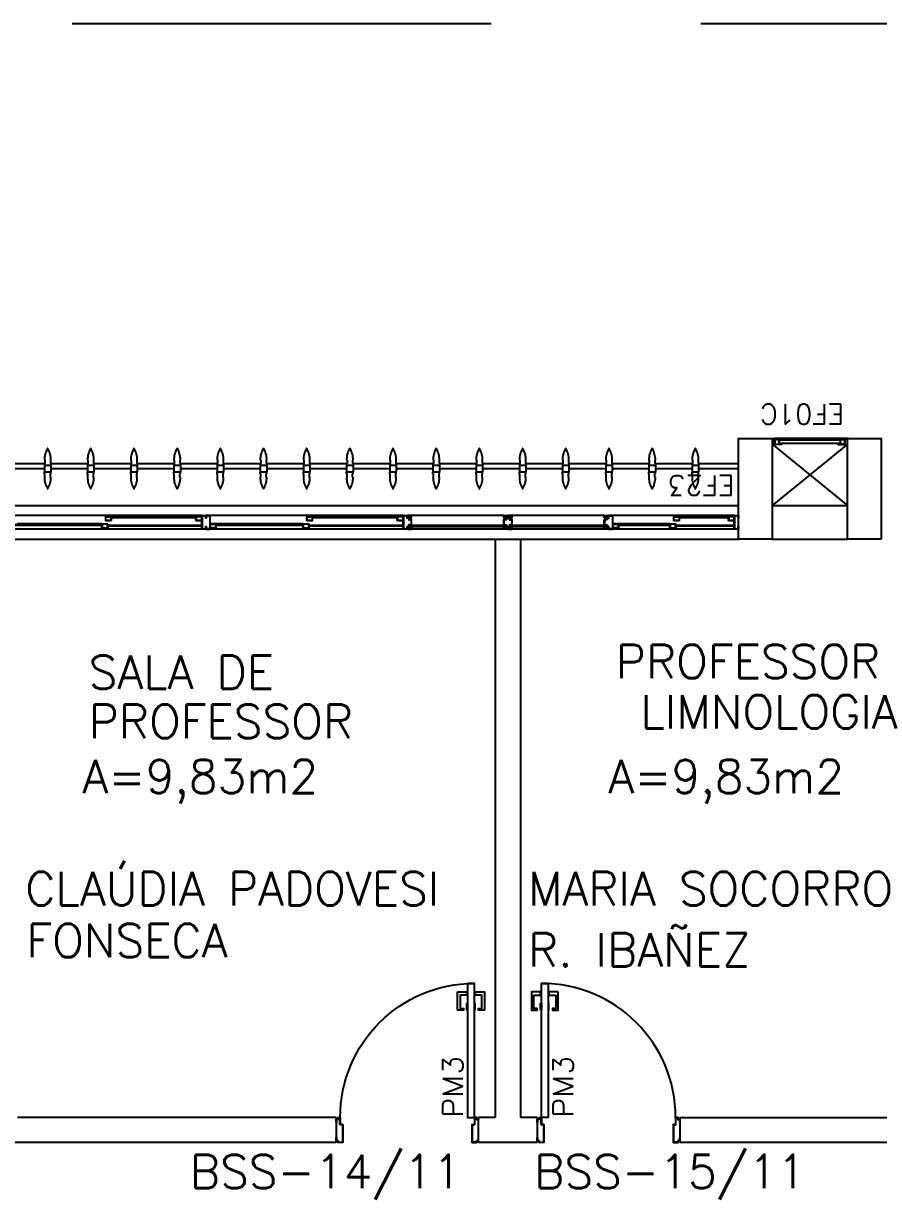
# Model space of a CAD drawing. Header units: millimetres. Extents: x 2046 to 2564, y 885 to 1120.
# Drawn here: x 2303.8 to 2308.9, y 933.76 to 940.78 of the extents above; entities that cross this region are included whole.
import ezdxf
from ezdxf.enums import TextEntityAlignment as Align

# ---------------------------------------------------------------- set-up
doc = ezdxf.new("R2010")
doc.units = ezdxf.units.MM
doc.header["$LTSCALE"] = 10
doc.linetypes.add('HIDDEN', pattern=[0.375, 0.25, -0.125])
for name, color, linetype in [('AR-ALV', 2, 'Continuous'), ('AR-BRISES', 2, 'Continuous'), ('AR-ESQ', 1, 'Continuous'), ('AR-ESTC', 3, 'Continuous'), ('AR-PEITORIL', 1, 'Continuous'), ('AR-PORTA', 1, 'Continuous'), ('AR-PROJ', 1, 'HIDDEN'), ('AR-SHAFT', 1, 'Continuous'), ('BR-PAINEL', 1, 'Continuous'), ('BR-SUPORTE', 1, 'Continuous'), ('DT-ESQ-CHAPA DOBRADA-V', 2, 'Continuous'), ('DT-ESQ-MARCO-V', 1, 'Continuous'), ('DT-ESQ-PERFIL CADEIRA-C', 2, 'Continuous'), ('DT-ESQ-PERFIL CADEIRA-V', 1, 'Continuous'), ('DT-ESQ-PERFIL U-C', 2, 'Continuous'), ('DT-ESQ-PERFIL U-V', 1, 'Continuous'), ('DT-ESQ-VENEZIANA-C', 1, 'Continuous'), ('DT-ESQ-VENEZIANA-V', 1, 'Continuous'), ('DT-ESQ-VIDRO-C', 2, 'Continuous'), ('DT-TXTESQ', 2, 'Continuous'), ('DT-TXTMOD', 1, 'Continuous'), ('ENDEREÇO', 2, 'Continuous'), ('maçaneta', 1, 'Continuous'), ('mov', 1, 'Continuous'), ('PM-PERFIL U-C', 2, 'Continuous'), ('PM-TXT', 2, 'Continuous'), ('pm1', 2, 'Continuous'), ('TEXTO', 2, 'Continuous'), ('Área', 2, 'Continuous')]:
    doc.layers.add(name, color=color, linetype=linetype)
doc.styles.add('S10', font='simplex.shx', dxfattribs={"height": 0.1})
doc.styles.add('S12', font='simplex.shx', dxfattribs={"width": 1.1, "height": 0.12})
doc.styles.add('UNB-100', font='simplex.shx', dxfattribs={"height": 0.2})
doc.styles.add('UNB1-100', font='simplex.shx', dxfattribs={"height": 0.2})

# ---------------------------------------------------------------- blocks, each defined once
blk = doc.blocks.new('EF23-P')
at = {"layer": 'DT-ESQ-CHAPA DOBRADA-V', "ltscale": 0.1}
for p, q in [((0.025, -0.077), (0.374, -0.077)), ((0.025, -0.08), (0.374, -0.08)), ((2, -0.077), (2.5615, -0.077)), ((2, -0.08), (2.5615, -0.08)), ((3.2, -0.077), (3.7615, -0.077)), ((3.2, -0.08), (3.7615, -0.08))]:
    blk.add_line(p, q, dxfattribs=at)
at = {"layer": 'DT-ESQ-MARCO-V', "ltscale": 0.1}
for p, q in [((0.7985, -0.06), (1.3515, -0.06)), ((1.3985, -0.06), (1.9515, -0.06)), ((0.7985, -0.14), (1.3515, -0.14)), ((1.3985, -0.14), (1.9515, -0.14))]:
    blk.add_line(p, q, dxfattribs=at)
at = {"layer": 'DT-ESQ-PERFIL CADEIRA-C', "ltscale": 0.1}
for p, q in [((0.025, -0.1335), (0.0735, -0.1335)), ((0.3855, -0.1335), (0.339, -0.1335)), ((0.376, -0.0885), (0.4225, -0.0885)), ((0.75, -0.0885), (0.7015, -0.0885)), ((2, -0.1335), (2.0485, -0.1335)), ((2.573, -0.1335), (2.5265, -0.1335)), ((2.5635, -0.0885), (2.61, -0.0885)), ((3.15, -0.0885), (3.1015, -0.0885)), ((3.2, -0.1335), (3.2485, -0.1335)), ((3.773, -0.1335), (3.7265, -0.1335)), ((3.7635, -0.0885), (3.81, -0.0885))]:
    blk.add_line(p, q, dxfattribs=at)
for points in [[(0.4225, -0.087, -1), (0.4225, -0.09), (0.376, -0.09, -0.414214), (0.374, -0.088), (0.374, -0.067, -0.414214), (0.376, -0.065), (0.4075, -0.065, -0.414214), (0.409, -0.0665), (0.409, -0.087)], [(0.409, -0.0885, -0.198913), (0.4079, -0.0881, -0.198913), (0.4075, -0.087), (0.4075, -0.067, 0.414214), (0.407, -0.0665), (0.376, -0.0665, 0.414214), (0.3755, -0.067), (0.3755, -0.088, 0.414214), (0.376, -0.0885)], [(0.7015, -0.09), (0.75, -0.09), (0.75, -0.0885), (0.715, -0.0885, 0.198912), (0.7161, -0.0881, 0.198913), (0.7165, -0.087), (0.7165, -0.067, -0.414214), (0.717, -0.0665), (0.75, -0.0665), (0.75, -0.065), (0.7165, -0.065, 0.414214), (0.715, -0.0665), (0.715, -0.0785), (0.715, -0.08), (0.715, -0.087), (0.7015, -0.087, 1)], [(2.61, -0.087, -1), (2.61, -0.09), (2.5635, -0.09, -0.414214), (2.5615, -0.088), (2.5615, -0.067, -0.414214), (2.5635, -0.065), (2.595, -0.065, -0.414214), (2.5965, -0.0665), (2.5965, -0.087)], [(2.5965, -0.0885, -0.198913), (2.5954, -0.0881, -0.198913), (2.595, -0.087), (2.595, -0.067, 0.414214), (2.5945, -0.0665), (2.5635, -0.0665, 0.414214), (2.563, -0.067), (2.563, -0.088, 0.414214), (2.5635, -0.0885)], [(3.1015, -0.09), (3.15, -0.09), (3.15, -0.0885), (3.115, -0.0885, 0.198912), (3.1161, -0.0881, 0.198913), (3.1165, -0.087), (3.1165, -0.067, -0.414214), (3.117, -0.0665), (3.15, -0.0665), (3.15, -0.065), (3.1165, -0.065, 0.414214), (3.115, -0.0665), (3.115, -0.0785), (3.115, -0.08), (3.115, -0.087), (3.1015, -0.087, 1)], [(3.81, -0.087, -1), (3.81, -0.09), (3.7635, -0.09, -0.414214), (3.7615, -0.088), (3.7615, -0.067, -0.414214), (3.7635, -0.065), (3.795, -0.065, -0.414214), (3.7965, -0.0665), (3.7965, -0.087)], [(3.7965, -0.0885, -0.198913), (3.7954, -0.0881, -0.198913), (3.795, -0.087), (3.795, -0.067, 0.414214), (3.7945, -0.0665), (3.7635, -0.0665, 0.414214), (3.763, -0.067), (3.763, -0.088, 0.414214), (3.7635, -0.0885)], [(0.0735, -0.135), (0.025, -0.135), (0.025, -0.1335), (0.06, -0.1335, -0.198912), (0.0589, -0.1331, -0.198913), (0.0585, -0.132), (0.0585, -0.112, 0.414214), (0.058, -0.1115), (0.025, -0.1115), (0.025, -0.11), (0.0585, -0.11, -0.414214), (0.06, -0.1115), (0.06, -0.1235), (0.06, -0.125), (0.06, -0.132), (0.0735, -0.132, -1)], [(0.339, -0.132, 1), (0.339, -0.135), (0.3855, -0.135, 0.414214), (0.3875, -0.133), (0.3875, -0.112, 0.414214), (0.3855, -0.11), (0.354, -0.11, 0.414214), (0.3525, -0.1115), (0.3525, -0.132)], [(0.3525, -0.1335, 0.198913), (0.3536, -0.1331, 0.198913), (0.354, -0.132), (0.354, -0.112, -0.414214), (0.3545, -0.1115), (0.3855, -0.1115, -0.414214), (0.386, -0.112), (0.386, -0.133, -0.414214), (0.3855, -0.1335)], [(2.0485, -0.135), (2, -0.135), (2, -0.1335), (2.035, -0.1335, -0.198912), (2.0339, -0.1331, -0.198913), (2.0335, -0.132), (2.0335, -0.112, 0.414214), (2.033, -0.1115), (2, -0.1115), (2, -0.11), (2.0335, -0.11, -0.414214), (2.035, -0.1115), (2.035, -0.1235), (2.035, -0.125), (2.035, -0.132), (2.0485, -0.132, -1)], [(2.5265, -0.132, 1), (2.5265, -0.135), (2.573, -0.135, 0.414214), (2.575, -0.133), (2.575, -0.112, 0.414214), (2.573, -0.11), (2.5415, -0.11, 0.414214), (2.54, -0.1115), (2.54, -0.132)], [(2.54, -0.1335, 0.198913), (2.5411, -0.1331, 0.198913), (2.5415, -0.132), (2.5415, -0.112, -0.414214), (2.542, -0.1115), (2.573, -0.1115, -0.414214), (2.5735, -0.112), (2.5735, -0.133, -0.414214), (2.573, -0.1335)], [(3.2485, -0.135), (3.2, -0.135), (3.2, -0.1335), (3.235, -0.1335, -0.198912), (3.2339, -0.1331, -0.198913), (3.2335, -0.132), (3.2335, -0.112, 0.414214), (3.233, -0.1115), (3.2, -0.1115), (3.2, -0.11), (3.2335, -0.11, -0.414214), (3.235, -0.1115), (3.235, -0.1235), (3.235, -0.125), (3.235, -0.132), (3.2485, -0.132, -1)], [(3.7265, -0.132, 1), (3.7265, -0.135), (3.773, -0.135, 0.414214), (3.775, -0.133), (3.775, -0.112, 0.414214), (3.773, -0.11), (3.7415, -0.11, 0.414214), (3.74, -0.1115), (3.74, -0.132)], [(3.74, -0.1335, 0.198913), (3.7411, -0.1331, 0.198913), (3.7415, -0.132), (3.7415, -0.112, -0.414214), (3.742, -0.1115), (3.773, -0.1115, -0.414214), (3.7735, -0.112), (3.7735, -0.133, -0.414214), (3.773, -0.1335)]]:
    blk.add_lwpolyline(points, format="xyb", close=True, dxfattribs=at)
at = {"layer": 'DT-ESQ-PERFIL CADEIRA-V', "ltscale": 0.1}
for p, q in [((0.0735, -0.135), (0.339, -0.135)), ((0.4075, -0.09), (0.7015, -0.09)), ((2.0485, -0.135), (2.5265, -0.135)), ((2.595, -0.09), (3.1015, -0.09)), ((3.2485, -0.135), (3.7265, -0.135)), ((3.795, -0.09), (4.3015, -0.09))]:
    blk.add_line(p, q, dxfattribs=at)
at = {"layer": 'DT-ESQ-PERFIL U-C', "ltscale": 0.1}
for points in [[(0, -0.0615, -0.414214), (0.0015, -0.06), (0.0235, -0.06, -0.414214), (0.025, -0.0615), (0.025, -0.1385, -0.414214), (0.0235, -0.14), (0.0015, -0.14, -0.414214), (0, -0.1385), (0, -0.125), (0.0015, -0.125), (0.0015, -0.138, 0.414214), (0.002, -0.1385), (0.023, -0.1385, 0.414214), (0.0235, -0.138), (0.0235, -0.062, 0.414214), (0.023, -0.0615), (0.002, -0.0615, 0.414214), (0.0015, -0.062), (0.0015, -0.075), (0, -0.075)], [(0.775, -0.0615, 0.414214), (0.7735, -0.06), (0.7515, -0.06, 0.414214), (0.75, -0.0615), (0.75, -0.1385, 0.414214), (0.7515, -0.14), (0.7735, -0.14, 0.414214), (0.775, -0.1385), (0.775, -0.125), (0.7735, -0.125), (0.7735, -0.138, -0.414214), (0.773, -0.1385), (0.752, -0.1385, -0.414214), (0.7515, -0.138), (0.7515, -0.062, -0.414214), (0.752, -0.0615), (0.773, -0.0615, -0.414214), (0.7735, -0.062), (0.7735, -0.075), (0.775, -0.075)], [(0.8, -0.1285), (0.8, -0.1385, -0.414214), (0.7985, -0.14), (0.7765, -0.14, -0.414214), (0.775, -0.1385), (0.775, -0.125), (0.7765, -0.125), (0.7765, -0.138, 0.414214), (0.777, -0.1385), (0.798, -0.1385, 0.414214), (0.7985, -0.138), (0.7985, -0.1285), (0.7855, -0.1285, -0.414214), (0.784, -0.127), (0.784, -0.117, -0.414214), (0.7855, -0.1155), (0.7985, -0.1155), (0.7985, -0.0845), (0.7855, -0.0845, -0.414214), (0.784, -0.083), (0.784, -0.073, -0.414214), (0.7855, -0.0715), (0.7985, -0.0715), (0.7985, -0.062, 0.414214), (0.798, -0.0615), (0.777, -0.0615, 0.414214), (0.7765, -0.062), (0.7765, -0.075), (0.775, -0.075), (0.775, -0.0615, -0.414214), (0.7765, -0.06), (0.7985, -0.06, -0.414214), (0.8, -0.0615), (0.8, -0.0715, -0.414214), (0.7985, -0.073), (0.7855, -0.073), (0.7855, -0.083), (0.7985, -0.083), (0.7985, -0.083, -0.414214), (0.8, -0.0845), (0.8, -0.1155, -0.414214), (0.7985, -0.117), (0.7985, -0.117), (0.7855, -0.117), (0.7855, -0.127), (0.7985, -0.127, -0.414214)], [(1.35, -0.1285), (1.35, -0.1385, 0.414214), (1.3515, -0.14), (1.3735, -0.14, 0.414214), (1.375, -0.1385), (1.375, -0.125), (1.3735, -0.125), (1.3735, -0.138, -0.414214), (1.373, -0.1385), (1.352, -0.1385, -0.414214), (1.3515, -0.138), (1.3515, -0.1285), (1.3645, -0.1285, 0.414214), (1.366, -0.127), (1.366, -0.117, 0.414214), (1.3645, -0.1155), (1.3515, -0.1155), (1.3515, -0.0845), (1.3645, -0.0845, 0.414214), (1.366, -0.083), (1.366, -0.073, 0.414214), (1.3645, -0.0715), (1.3515, -0.0715), (1.3515, -0.062, -0.414214), (1.352, -0.0615), (1.373, -0.0615, -0.414214), (1.3735, -0.062), (1.3735, -0.075), (1.375, -0.075), (1.375, -0.0615, 0.414214), (1.3735, -0.06), (1.3515, -0.06, 0.414214), (1.35, -0.0615), (1.35, -0.0715, 0.414214), (1.3515, -0.073), (1.3645, -0.073), (1.3645, -0.083), (1.3515, -0.083), (1.3515, -0.083, 0.414214), (1.35, -0.0845), (1.35, -0.1155, 0.414214), (1.3515, -0.117), (1.3515, -0.117), (1.3645, -0.117), (1.3645, -0.127), (1.3515, -0.127, 0.414214)], [(1.4, -0.1285), (1.4, -0.1385, -0.414214), (1.3985, -0.14), (1.3765, -0.14, -0.414214), (1.375, -0.1385), (1.375, -0.125), (1.3765, -0.125), (1.3765, -0.138, 0.414214), (1.377, -0.1385), (1.398, -0.1385, 0.414214), (1.3985, -0.138), (1.3985, -0.1285), (1.3855, -0.1285, -0.414214), (1.384, -0.127), (1.384, -0.117, -0.414214), (1.3855, -0.1155), (1.3985, -0.1155), (1.3985, -0.0845), (1.3855, -0.0845, -0.414214), (1.384, -0.083), (1.384, -0.073, -0.414214), (1.3855, -0.0715), (1.3985, -0.0715), (1.3985, -0.062, 0.414214), (1.398, -0.0615), (1.377, -0.0615, 0.414214), (1.3765, -0.062), (1.3765, -0.075), (1.375, -0.075), (1.375, -0.0615, -0.414214), (1.3765, -0.06), (1.3985, -0.06, -0.414214), (1.4, -0.0615), (1.4, -0.0715, -0.414214), (1.3985, -0.073), (1.3855, -0.073), (1.3855, -0.083), (1.3985, -0.083), (1.3985, -0.083, -0.414214), (1.4, -0.0845), (1.4, -0.1155, -0.414214), (1.3985, -0.117), (1.3985, -0.117), (1.3855, -0.117), (1.3855, -0.127), (1.3985, -0.127, -0.414214)], [(1.95, -0.1285), (1.95, -0.1385, 0.414214), (1.9515, -0.14), (1.9735, -0.14, 0.414214), (1.975, -0.1385), (1.975, -0.125), (1.9735, -0.125), (1.9735, -0.138, -0.414214), (1.973, -0.1385), (1.952, -0.1385, -0.414214), (1.9515, -0.138), (1.9515, -0.1285), (1.9645, -0.1285, 0.414214), (1.966, -0.127), (1.966, -0.117, 0.414214), (1.9645, -0.1155), (1.9515, -0.1155), (1.9515, -0.0845), (1.9645, -0.0845, 0.414214), (1.966, -0.083), (1.966, -0.073, 0.414214), (1.9645, -0.0715), (1.9515, -0.0715), (1.9515, -0.062, -0.414214), (1.952, -0.0615), (1.973, -0.0615, -0.414214), (1.9735, -0.062), (1.9735, -0.075), (1.975, -0.075), (1.975, -0.0615, 0.414214), (1.9735, -0.06), (1.9515, -0.06, 0.414214), (1.95, -0.0615), (1.95, -0.0715, 0.414214), (1.9515, -0.073), (1.9645, -0.073), (1.9645, -0.083), (1.9515, -0.083), (1.9515, -0.083, 0.414214), (1.95, -0.0845), (1.95, -0.1155, 0.414214), (1.9515, -0.117), (1.9515, -0.117), (1.9645, -0.117), (1.9645, -0.127), (1.9515, -0.127, 0.414214)], [(1.975, -0.0615, -0.414214), (1.9765, -0.06), (1.9985, -0.06, -0.414214), (2, -0.0615), (2, -0.1385, -0.414214), (1.9985, -0.14), (1.9765, -0.14, -0.414214), (1.975, -0.1385), (1.975, -0.125), (1.9765, -0.125), (1.9765, -0.138, 0.414214), (1.977, -0.1385), (1.998, -0.1385, 0.414214), (1.9985, -0.138), (1.9985, -0.062, 0.414214), (1.998, -0.0615), (1.977, -0.0615, 0.414214), (1.9765, -0.062), (1.9765, -0.075), (1.975, -0.075)], [(3.175, -0.0615, 0.414214), (3.1735, -0.06), (3.1515, -0.06, 0.414214), (3.15, -0.0615), (3.15, -0.1385, 0.414214), (3.1515, -0.14), (3.1735, -0.14, 0.414214), (3.175, -0.1385), (3.175, -0.125), (3.1735, -0.125), (3.1735, -0.138, -0.414214), (3.173, -0.1385), (3.152, -0.1385, -0.414214), (3.1515, -0.138), (3.1515, -0.062, -0.414214), (3.152, -0.0615), (3.173, -0.0615, -0.414214), (3.1735, -0.062), (3.1735, -0.075), (3.175, -0.075)], [(3.175, -0.0615, -0.414214), (3.1765, -0.06), (3.1985, -0.06, -0.414214), (3.2, -0.0615), (3.2, -0.1385, -0.414214), (3.1985, -0.14), (3.1765, -0.14, -0.414214), (3.175, -0.1385), (3.175, -0.125), (3.1765, -0.125), (3.1765, -0.138, 0.414214), (3.177, -0.1385), (3.198, -0.1385, 0.414214), (3.1985, -0.138), (3.1985, -0.062, 0.414214), (3.198, -0.0615), (3.177, -0.0615, 0.414214), (3.1765, -0.062), (3.1765, -0.075), (3.175, -0.075)]]:
    blk.add_lwpolyline(points, format="xyb", close=True, dxfattribs=at)
at = {"layer": 'DT-ESQ-PERFIL U-V', "ltscale": 0.1}
for p, q in [((0.0235, -0.06), (0.7515, -0.06)), ((1.9985, -0.06), (3.1515, -0.06)), ((3.1985, -0.06), (4.3515, -0.06)), ((0.0235, -0.14), (0.7515, -0.14)), ((1.9985, -0.14), (3.1515, -0.14)), ((3.1985, -0.14), (4.3515, -0.14))]:
    blk.add_line(p, q, dxfattribs=at)
at = {"layer": 'DT-ESQ-VIDRO-C', "ltscale": 0.1}
for points in [[(0.063, -0.13), (0.063, -0.127), (0.3495, -0.127), (0.3495, -0.13)], [(0.7125, -0.085), (0.7125, -0.082), (0.4115, -0.082), (0.4115, -0.085)], [(1.3625, -0.081), (1.3625, -0.075), (0.7875, -0.075), (0.7875, -0.081)], [(1.9625, -0.081), (1.9625, -0.075), (1.3875, -0.075), (1.3875, -0.081)], [(2.038, -0.13), (2.038, -0.127), (2.537, -0.127), (2.537, -0.13)], [(3.1125, -0.085), (3.1125, -0.082), (2.599, -0.082), (2.599, -0.085)], [(3.238, -0.13), (3.238, -0.127), (3.737, -0.127), (3.737, -0.13)], [(4.3125, -0.085), (4.3125, -0.082), (3.799, -0.082), (3.799, -0.085)]]:
    blk.add_lwpolyline(points, close=True, dxfattribs=at)
at = {"layer": 'DT-TXTESQ', "ltscale": 0.1, "style": 'S12'}
blk.add_text('EF23', height=0.12, dxfattribs=at).set_placement((0.0235, -0.38))
at = {"layer": 'DT-TXTMOD', "ltscale": 0.1, "style": 'S10', "flags": 3}
for tag, p in [('M01', (0.025, -0.28)), ('M02', (0.3253, -0.28)), ('M03', (0.627, -0.28)), ('M04', (0.9288, -0.28)), ('M05', (1.2306, -0.28)), ('M06', (1.5323, -0.28)), ('M07', (1.8341, -0.28)), ('M08', (2.1359, -0.28)), ('M09', (2.4376, -0.28)), ('M10', (2.7394, -0.28)), ('M11', (3.0412, -0.28)), ('M12', (3.3429, -0.28)), ('M13', (3.6447, -0.28)), ('M14', (3.9464, -0.28)), ('M15', (4.2482, -0.28)), ('M16', (4.55, -0.28)), ('M17', (4.8517, -0.28))]:
    blk.add_attdef(tag, p, '', height=0.1, dxfattribs=at)
blk = doc.blocks.new('BR-MODULO8')
at = {"layer": 'BR-PAINEL'}
for p, q in [((-4.1392, 0.27), (-4.1367, 0.27)), ((-4.1392, 0.25), (-4.1392, 0.24)), ((-4.1392, 0.25), (-4.1367, 0.25)), ((-4.1392, 0.24), (-4.1008, 0.24)), ((-4.1392, 0.24), (-4.1392, 0.2)), ((-4.1367, 0.27), (-4.1367, 0.25)), ((-4.1033, 0.27), (-4.1033, 0.25)), ((-4.1008, 0.27), (-4.1033, 0.27)), ((-4.1008, 0.25), (-4.1033, 0.25)), ((-4.1008, 0.25), (-4.1008, 0.24)), ((-4.1008, 0.24), (-4.1008, 0.2)), ((-3.8817, 0.27), (-3.8792, 0.27)), ((-3.8817, 0.25), (-3.8817, 0.24)), ((-3.8817, 0.25), (-3.8792, 0.25)), ((-3.8817, 0.24), (-3.8433, 0.24)), ((-3.8817, 0.24), (-3.8817, 0.2)), ((-3.8792, 0.27), (-3.8792, 0.25)), ((-3.8458, 0.27), (-3.8458, 0.25)), ((-3.8433, 0.27), (-3.8458, 0.27)), ((-3.8433, 0.25), (-3.8458, 0.25)), ((-3.8433, 0.25), (-3.8433, 0.24)), ((-3.8433, 0.24), (-3.8433, 0.2)), ((-3.6242, 0.27), (-3.6217, 0.27)), ((-3.6242, 0.25), (-3.6242, 0.24)), ((-3.6242, 0.25), (-3.6217, 0.25)), ((-3.6242, 0.24), (-3.5858, 0.24)), ((-3.6242, 0.24), (-3.6242, 0.2)), ((-3.6217, 0.27), (-3.6217, 0.25)), ((-3.5883, 0.27), (-3.5883, 0.25)), ((-3.5858, 0.27), (-3.5883, 0.27)), ((-3.5858, 0.25), (-3.5883, 0.25)), ((-3.5858, 0.25), (-3.5858, 0.24)), ((-3.5858, 0.24), (-3.5858, 0.2)), ((-3.3667, 0.27), (-3.3642, 0.27)), ((-3.3667, 0.25), (-3.3667, 0.24)), ((-3.3667, 0.25), (-3.3642, 0.25)), ((-3.3667, 0.24), (-3.3283, 0.24)), ((-3.3667, 0.24), (-3.3667, 0.2)), ((-3.3642, 0.27), (-3.3642, 0.25)), ((-3.3308, 0.27), (-3.3308, 0.25)), ((-3.3283, 0.27), (-3.3308, 0.27)), ((-3.3283, 0.25), (-3.3308, 0.25)), ((-3.3283, 0.25), (-3.3283, 0.24)), ((-3.3283, 0.24), (-3.3283, 0.2)), ((-3.1092, 0.27), (-3.1067, 0.27)), ((-3.1092, 0.25), (-3.1092, 0.24)), ((-3.1092, 0.25), (-3.1067, 0.25)), ((-3.1092, 0.24), (-3.0708, 0.24)), ((-3.1092, 0.24), (-3.1092, 0.2)), ((-3.1067, 0.27), (-3.1067, 0.25)), ((-3.0733, 0.27), (-3.0733, 0.25)), ((-3.0708, 0.27), (-3.0733, 0.27)), ((-3.0708, 0.25), (-3.0733, 0.25)), ((-3.0708, 0.25), (-3.0708, 0.24)), ((-3.0708, 0.24), (-3.0708, 0.2)), ((-2.8517, 0.27), (-2.8492, 0.27)), ((-2.8517, 0.25), (-2.8517, 0.24)), ((-2.8517, 0.25), (-2.8492, 0.25)), ((-2.8517, 0.24), (-2.8133, 0.24)), ((-2.8517, 0.24), (-2.8517, 0.2)), ((-2.8492, 0.27), (-2.8492, 0.25)), ((-2.8158, 0.27), (-2.8158, 0.25)), ((-2.8133, 0.27), (-2.8158, 0.27)), ((-2.8133, 0.25), (-2.8158, 0.25)), ((-2.8133, 0.25), (-2.8133, 0.24)), ((-2.8133, 0.24), (-2.8133, 0.2)), ((-2.5942, 0.27), (-2.5917, 0.27)), ((-2.5942, 0.25), (-2.5942, 0.24)), ((-2.5942, 0.25), (-2.5917, 0.25)), ((-2.5942, 0.24), (-2.5558, 0.24)), ((-2.5942, 0.24), (-2.5942, 0.2)), ((-2.5917, 0.27), (-2.5917, 0.25)), ((-2.5583, 0.27), (-2.5583, 0.25)), ((-2.5558, 0.27), (-2.5583, 0.27)), ((-2.5558, 0.25), (-2.5583, 0.25)), ((-2.5558, 0.25), (-2.5558, 0.24)), ((-2.5558, 0.24), (-2.5558, 0.2)), ((-2.3367, 0.27), (-2.3342, 0.27)), ((-2.3367, 0.25), (-2.3367, 0.24)), ((-2.3367, 0.25), (-2.3342, 0.25)), ((-2.3367, 0.24), (-2.2983, 0.24)), ((-2.3367, 0.24), (-2.3367, 0.2)), ((-2.3342, 0.27), (-2.3342, 0.25)), ((-2.3008, 0.27), (-2.3008, 0.25)), ((-2.2983, 0.27), (-2.3008, 0.27)), ((-2.2983, 0.25), (-2.3008, 0.25)), ((-2.2983, 0.25), (-2.2983, 0.24)), ((-2.2983, 0.24), (-2.2983, 0.2)), ((-2.0792, 0.27), (-2.0767, 0.27)), ((-2.0792, 0.25), (-2.0792, 0.24)), ((-2.0792, 0.25), (-2.0767, 0.25)), ((-2.0792, 0.24), (-2.0408, 0.24)), ((-2.0792, 0.24), (-2.0792, 0.2)), ((-2.0767, 0.27), (-2.0767, 0.25)), ((-2.0433, 0.27), (-2.0433, 0.25)), ((-2.0408, 0.27), (-2.0433, 0.27)), ((-2.0408, 0.25), (-2.0433, 0.25)), ((-2.0408, 0.25), (-2.0408, 0.24)), ((-2.0408, 0.24), (-2.0408, 0.2)), ((-1.8217, 0.27), (-1.8192, 0.27)), ((-1.8217, 0.25), (-1.8217, 0.24)), ((-1.8217, 0.25), (-1.8192, 0.25)), ((-1.8217, 0.24), (-1.7833, 0.24)), ((-1.8217, 0.24), (-1.8217, 0.2)), ((-1.8192, 0.27), (-1.8192, 0.25)), ((-1.7858, 0.27), (-1.7858, 0.25)), ((-1.7833, 0.27), (-1.7858, 0.27)), ((-1.7833, 0.25), (-1.7858, 0.25)), ((-1.7833, 0.25), (-1.7833, 0.24)), ((-1.7833, 0.24), (-1.7833, 0.2)), ((-1.5642, 0.27), (-1.5617, 0.27)), ((-1.5642, 0.25), (-1.5642, 0.24)), ((-1.5642, 0.25), (-1.5617, 0.25)), ((-1.5642, 0.24), (-1.5258, 0.24)), ((-1.5642, 0.24), (-1.5642, 0.2)), ((-1.5617, 0.27), (-1.5617, 0.25)), ((-1.5283, 0.27), (-1.5283, 0.25)), ((-1.5258, 0.27), (-1.5283, 0.27)), ((-1.5258, 0.25), (-1.5283, 0.25)), ((-1.5258, 0.25), (-1.5258, 0.24)), ((-1.5258, 0.24), (-1.5258, 0.2)), ((-1.3067, 0.27), (-1.3042, 0.27)), ((-1.3067, 0.25), (-1.3067, 0.24)), ((-1.3067, 0.25), (-1.3042, 0.25)), ((-1.3067, 0.24), (-1.2683, 0.24)), ((-1.3067, 0.24), (-1.3067, 0.2)), ((-1.3042, 0.27), (-1.3042, 0.25)), ((-1.2708, 0.27), (-1.2708, 0.25)), ((-1.2683, 0.27), (-1.2708, 0.27)), ((-1.2683, 0.25), (-1.2708, 0.25)), ((-1.2683, 0.25), (-1.2683, 0.24)), ((-1.2683, 0.24), (-1.2683, 0.2)), ((-1.0492, 0.27), (-1.0467, 0.27)), ((-1.0492, 0.25), (-1.0492, 0.24)), ((-1.0492, 0.25), (-1.0467, 0.25)), ((-1.0492, 0.24), (-1.0108, 0.24)), ((-1.0492, 0.24), (-1.0492, 0.2)), ((-1.0467, 0.27), (-1.0467, 0.25)), ((-1.0133, 0.27), (-1.0133, 0.25)), ((-1.0108, 0.27), (-1.0133, 0.27)), ((-1.0108, 0.25), (-1.0133, 0.25)), ((-1.0108, 0.25), (-1.0108, 0.24)), ((-1.0108, 0.24), (-1.0108, 0.2)), ((-0.7917, 0.27), (-0.7892, 0.27)), ((-0.7917, 0.25), (-0.7917, 0.24)), ((-0.7917, 0.25), (-0.7892, 0.25)), ((-0.7917, 0.24), (-0.7533, 0.24)), ((-0.7917, 0.24), (-0.7917, 0.2)), ((-0.7892, 0.27), (-0.7892, 0.25)), ((-0.7558, 0.27), (-0.7558, 0.25)), ((-0.7533, 0.27), (-0.7558, 0.27)), ((-0.7533, 0.25), (-0.7558, 0.25)), ((-0.7533, 0.25), (-0.7533, 0.24)), ((-0.7533, 0.24), (-0.7533, 0.2)), ((-0.5342, 0.27), (-0.5317, 0.27)), ((-0.5342, 0.25), (-0.5317, 0.25)), ((-0.5342, 0.25), (-0.5342, 0.24)), ((-0.5342, 0.24), (-0.5342, 0.2)), ((-0.5342, 0.24), (-0.4958, 0.24)), ((-0.5317, 0.27), (-0.5317, 0.25)), ((-0.4958, 0.27), (-0.4983, 0.27)), ((-0.4983, 0.27), (-0.4983, 0.25)), ((-0.4958, 0.25), (-0.4983, 0.25)), ((-0.4958, 0.25), (-0.4958, 0.24)), ((-0.4958, 0.24), (-0.4958, 0.2)), ((-0.2767, 0.27), (-0.2742, 0.27)), ((-0.2767, 0.25), (-0.2767, 0.24)), ((-0.2767, 0.25), (-0.2742, 0.25)), ((-0.2767, 0.24), (-0.2383, 0.24)), ((-0.2767, 0.24), (-0.2767, 0.2)), ((-0.2742, 0.27), (-0.2742, 0.25)), ((-0.2408, 0.27), (-0.2408, 0.25)), ((-0.2383, 0.27), (-0.2408, 0.27)), ((-0.2383, 0.25), (-0.2408, 0.25)), ((-0.2383, 0.25), (-0.2383, 0.24)), ((-0.2383, 0.24), (-0.2383, 0.2)), ((-4.1392, 0.2), (-4.1008, 0.2)), ((-4.1392, 0.19), (-4.1392, 0.2)), ((-4.1392, 0.19), (-4.1367, 0.19)), ((-4.1392, 0.17), (-4.1367, 0.17)), ((-4.1367, 0.17), (-4.1367, 0.19)), ((-4.1008, 0.19), (-4.1033, 0.19)), ((-4.1033, 0.17), (-4.1033, 0.19)), ((-4.1008, 0.17), (-4.1033, 0.17)), ((-4.1008, 0.19), (-4.1008, 0.2)), ((-3.8817, 0.2), (-3.8433, 0.2)), ((-3.8817, 0.19), (-3.8817, 0.2)), ((-3.8817, 0.19), (-3.8792, 0.19)), ((-3.8817, 0.17), (-3.8792, 0.17)), ((-3.8792, 0.17), (-3.8792, 0.19)), ((-3.8433, 0.19), (-3.8458, 0.19)), ((-3.8458, 0.17), (-3.8458, 0.19)), ((-3.8433, 0.17), (-3.8458, 0.17)), ((-3.8433, 0.19), (-3.8433, 0.2)), ((-3.6242, 0.2), (-3.5858, 0.2)), ((-3.6242, 0.19), (-3.6242, 0.2)), ((-3.6242, 0.19), (-3.6217, 0.19)), ((-3.6242, 0.17), (-3.6217, 0.17)), ((-3.6217, 0.17), (-3.6217, 0.19)), ((-3.5858, 0.19), (-3.5883, 0.19)), ((-3.5883, 0.17), (-3.5883, 0.19)), ((-3.5858, 0.17), (-3.5883, 0.17)), ((-3.5858, 0.19), (-3.5858, 0.2)), ((-3.3667, 0.2), (-3.3283, 0.2)), ((-3.3667, 0.19), (-3.3667, 0.2)), ((-3.3667, 0.19), (-3.3642, 0.19)), ((-3.3667, 0.17), (-3.3642, 0.17)), ((-3.3642, 0.17), (-3.3642, 0.19)), ((-3.3283, 0.19), (-3.3308, 0.19)), ((-3.3308, 0.17), (-3.3308, 0.19)), ((-3.3283, 0.17), (-3.3308, 0.17)), ((-3.3283, 0.19), (-3.3283, 0.2)), ((-3.1092, 0.2), (-3.0708, 0.2)), ((-3.1092, 0.19), (-3.1092, 0.2)), ((-3.1092, 0.19), (-3.1067, 0.19)), ((-3.1092, 0.17), (-3.1067, 0.17)), ((-3.1067, 0.17), (-3.1067, 0.19)), ((-3.0708, 0.19), (-3.0733, 0.19)), ((-3.0733, 0.17), (-3.0733, 0.19)), ((-3.0708, 0.17), (-3.0733, 0.17)), ((-3.0708, 0.19), (-3.0708, 0.2)), ((-2.8517, 0.2), (-2.8133, 0.2)), ((-2.8517, 0.19), (-2.8517, 0.2)), ((-2.8517, 0.19), (-2.8492, 0.19)), ((-2.8517, 0.17), (-2.8492, 0.17)), ((-2.8492, 0.17), (-2.8492, 0.19)), ((-2.8133, 0.19), (-2.8158, 0.19)), ((-2.8158, 0.17), (-2.8158, 0.19)), ((-2.8133, 0.17), (-2.8158, 0.17)), ((-2.8133, 0.19), (-2.8133, 0.2)), ((-2.5942, 0.2), (-2.5558, 0.2)), ((-2.5942, 0.19), (-2.5942, 0.2)), ((-2.5942, 0.19), (-2.5917, 0.19)), ((-2.5942, 0.17), (-2.5917, 0.17)), ((-2.5917, 0.17), (-2.5917, 0.19)), ((-2.5558, 0.19), (-2.5583, 0.19)), ((-2.5583, 0.17), (-2.5583, 0.19)), ((-2.5558, 0.17), (-2.5583, 0.17)), ((-2.5558, 0.19), (-2.5558, 0.2)), ((-2.3367, 0.2), (-2.2983, 0.2)), ((-2.3367, 0.19), (-2.3367, 0.2)), ((-2.3367, 0.19), (-2.3342, 0.19)), ((-2.3367, 0.17), (-2.3342, 0.17)), ((-2.3342, 0.17), (-2.3342, 0.19)), ((-2.2983, 0.19), (-2.3008, 0.19)), ((-2.3008, 0.17), (-2.3008, 0.19)), ((-2.2983, 0.17), (-2.3008, 0.17)), ((-2.2983, 0.19), (-2.2983, 0.2)), ((-2.0792, 0.2), (-2.0408, 0.2)), ((-2.0792, 0.19), (-2.0792, 0.2)), ((-2.0792, 0.19), (-2.0767, 0.19)), ((-2.0792, 0.17), (-2.0767, 0.17)), ((-2.0767, 0.17), (-2.0767, 0.19)), ((-2.0408, 0.19), (-2.0433, 0.19)), ((-2.0433, 0.17), (-2.0433, 0.19)), ((-2.0408, 0.17), (-2.0433, 0.17)), ((-2.0408, 0.19), (-2.0408, 0.2)), ((-1.8217, 0.2), (-1.7833, 0.2)), ((-1.8217, 0.19), (-1.8217, 0.2)), ((-1.8217, 0.19), (-1.8192, 0.19)), ((-1.8217, 0.17), (-1.8192, 0.17)), ((-1.8192, 0.17), (-1.8192, 0.19)), ((-1.7833, 0.19), (-1.7858, 0.19)), ((-1.7858, 0.17), (-1.7858, 0.19)), ((-1.7833, 0.17), (-1.7858, 0.17)), ((-1.7833, 0.19), (-1.7833, 0.2)), ((-1.5642, 0.2), (-1.5258, 0.2)), ((-1.5642, 0.19), (-1.5642, 0.2)), ((-1.5642, 0.19), (-1.5617, 0.19)), ((-1.5642, 0.17), (-1.5617, 0.17)), ((-1.5617, 0.17), (-1.5617, 0.19)), ((-1.5258, 0.19), (-1.5283, 0.19)), ((-1.5283, 0.17), (-1.5283, 0.19)), ((-1.5258, 0.17), (-1.5283, 0.17)), ((-1.5258, 0.19), (-1.5258, 0.2)), ((-1.3067, 0.2), (-1.2683, 0.2)), ((-1.3067, 0.19), (-1.3067, 0.2)), ((-1.3067, 0.19), (-1.3042, 0.19)), ((-1.3067, 0.17), (-1.3042, 0.17)), ((-1.3042, 0.17), (-1.3042, 0.19)), ((-1.2683, 0.19), (-1.2708, 0.19)), ((-1.2708, 0.17), (-1.2708, 0.19)), ((-1.2683, 0.17), (-1.2708, 0.17)), ((-1.2683, 0.19), (-1.2683, 0.2)), ((-1.0492, 0.2), (-1.0108, 0.2)), ((-1.0492, 0.19), (-1.0492, 0.2)), ((-1.0492, 0.19), (-1.0467, 0.19)), ((-1.0492, 0.17), (-1.0467, 0.17)), ((-1.0467, 0.17), (-1.0467, 0.19)), ((-1.0108, 0.19), (-1.0133, 0.19)), ((-1.0133, 0.17), (-1.0133, 0.19)), ((-1.0108, 0.17), (-1.0133, 0.17)), ((-1.0108, 0.19), (-1.0108, 0.2)), ((-0.7917, 0.2), (-0.7533, 0.2)), ((-0.7917, 0.19), (-0.7917, 0.2)), ((-0.7917, 0.19), (-0.7892, 0.19)), ((-0.7917, 0.17), (-0.7892, 0.17)), ((-0.7892, 0.17), (-0.7892, 0.19)), ((-0.7533, 0.19), (-0.7558, 0.19)), ((-0.7558, 0.17), (-0.7558, 0.19)), ((-0.7533, 0.17), (-0.7558, 0.17)), ((-0.7533, 0.19), (-0.7533, 0.2)), ((-0.5342, 0.19), (-0.5342, 0.2)), ((-0.5342, 0.2), (-0.4958, 0.2)), ((-0.5342, 0.19), (-0.5317, 0.19)), ((-0.5342, 0.17), (-0.5317, 0.17)), ((-0.5317, 0.17), (-0.5317, 0.19)), ((-0.4983, 0.17), (-0.4983, 0.19)), ((-0.4958, 0.19), (-0.4983, 0.19)), ((-0.4958, 0.17), (-0.4983, 0.17)), ((-0.4958, 0.19), (-0.4958, 0.2)), ((-0.2767, 0.2), (-0.2383, 0.2)), ((-0.2767, 0.19), (-0.2767, 0.2)), ((-0.2767, 0.19), (-0.2742, 0.19)), ((-0.2767, 0.17), (-0.2742, 0.17)), ((-0.2742, 0.17), (-0.2742, 0.19)), ((-0.2383, 0.19), (-0.2408, 0.19)), ((-0.2408, 0.17), (-0.2408, 0.19)), ((-0.2383, 0.17), (-0.2408, 0.17)), ((-0.2383, 0.19), (-0.2383, 0.2))]:
    blk.add_line(p, q, dxfattribs=at)
for centre, radius, start, end in [((-4.0142, 0.2739), 0.1251, 148.47206, 181.77204), ((-4.12, 0.3387), 0.001, 37.1012, 142.8988), ((-4.2258, 0.2739), 0.1251, 358.22796, 31.52794), ((-3.7567, 0.2739), 0.1251, 148.47206, 181.77204), ((-3.8625, 0.3387), 0.001, 37.1012, 142.8988), ((-3.9683, 0.2739), 0.1251, 358.22796, 31.52794), ((-3.4992, 0.2739), 0.1251, 148.47206, 181.77204), ((-3.605, 0.3387), 0.001, 37.1012, 142.8988), ((-3.7108, 0.2739), 0.1251, 358.22796, 31.52794), ((-3.2417, 0.2739), 0.1251, 148.47206, 181.77204), ((-3.3475, 0.3387), 0.001, 37.1012, 142.8988), ((-3.4533, 0.2739), 0.1251, 358.22796, 31.52794), ((-2.9842, 0.2739), 0.1251, 148.47206, 181.77204), ((-3.09, 0.3387), 0.001, 37.1012, 142.8988), ((-3.1958, 0.2739), 0.1251, 358.22796, 31.52794), ((-2.7267, 0.2739), 0.1251, 148.47206, 181.77204), ((-2.8325, 0.3387), 0.001, 37.1012, 142.8988), ((-2.9383, 0.2739), 0.1251, 358.22796, 31.52794), ((-2.4692, 0.2739), 0.1251, 148.47206, 181.77204), ((-2.575, 0.3387), 0.001, 37.1012, 142.8988), ((-2.6808, 0.2739), 0.1251, 358.22796, 31.52794), ((-2.2117, 0.2739), 0.1251, 148.47206, 181.77204), ((-2.3175, 0.3387), 0.001, 37.1012, 142.8988), ((-2.4233, 0.2739), 0.1251, 358.22796, 31.52794), ((-1.9542, 0.2739), 0.1251, 148.47206, 181.77204), ((-2.06, 0.3387), 0.001, 37.1012, 142.8988), ((-2.1658, 0.2739), 0.1251, 358.22796, 31.52794), ((-1.6967, 0.2739), 0.1251, 148.47206, 181.77204), ((-1.8025, 0.3387), 0.001, 37.1012, 142.8988), ((-1.9083, 0.2739), 0.1251, 358.22796, 31.52794), ((-1.4392, 0.2739), 0.1251, 148.47206, 181.77204), ((-1.545, 0.3387), 0.001, 37.1012, 142.8988), ((-1.6508, 0.2739), 0.1251, 358.22796, 31.52794), ((-1.1817, 0.2739), 0.1251, 148.47206, 181.77204), ((-1.2875, 0.3387), 0.001, 37.1012, 142.8988), ((-1.3933, 0.2739), 0.1251, 358.22796, 31.52794), ((-0.9242, 0.2739), 0.1251, 148.47206, 181.77204), ((-1.03, 0.3387), 0.001, 37.1012, 142.8988), ((-1.1358, 0.2739), 0.1251, 358.22796, 31.52794), ((-0.6667, 0.2739), 0.1251, 148.47206, 181.77204), ((-0.7725, 0.3387), 0.001, 37.1012, 142.8988), ((-0.8783, 0.2739), 0.1251, 358.22796, 31.52794), ((-0.4092, 0.2739), 0.1251, 148.47206, 181.77204), ((-0.515, 0.3387), 0.001, 37.1012, 142.8988), ((-0.6208, 0.2739), 0.1251, 358.22796, 31.52794), ((-0.1517, 0.2739), 0.1251, 148.47206, 181.77204), ((-0.2575, 0.3387), 0.001, 37.1012, 142.8988), ((-0.3633, 0.2739), 0.1251, 358.22796, 31.52794), ((-4.0142, 0.1661), 0.1251, 178.22796, 211.52794), ((-4.2258, 0.1661), 0.1251, 328.47206, 1.77204), ((-3.7567, 0.1661), 0.1251, 178.22796, 211.52794), ((-3.9683, 0.1661), 0.1251, 328.47206, 1.77204), ((-3.4992, 0.1661), 0.1251, 178.22796, 211.52794), ((-3.7108, 0.1661), 0.1251, 328.47206, 1.77204), ((-3.2417, 0.1661), 0.1251, 178.22796, 211.52794), ((-3.4533, 0.1661), 0.1251, 328.47206, 1.77204), ((-2.9842, 0.1661), 0.1251, 178.22796, 211.52794), ((-3.1958, 0.1661), 0.1251, 328.47206, 1.77204), ((-2.7267, 0.1661), 0.1251, 178.22796, 211.52794), ((-2.9383, 0.1661), 0.1251, 328.47206, 1.77204), ((-2.4692, 0.1661), 0.1251, 178.22796, 211.52794), ((-2.6808, 0.1661), 0.1251, 328.47206, 1.77204), ((-2.2117, 0.1661), 0.1251, 178.22796, 211.52794), ((-2.4233, 0.1661), 0.1251, 328.47206, 1.77204), ((-1.9542, 0.1661), 0.1251, 178.22796, 211.52794), ((-2.1658, 0.1661), 0.1251, 328.47206, 1.77204), ((-1.6967, 0.1661), 0.1251, 178.22796, 211.52794), ((-1.9083, 0.1661), 0.1251, 328.47206, 1.77204), ((-1.4392, 0.1661), 0.1251, 178.22796, 211.52794), ((-1.6508, 0.1661), 0.1251, 328.47206, 1.77204), ((-1.1817, 0.1661), 0.1251, 178.22796, 211.52794), ((-1.3933, 0.1661), 0.1251, 328.47206, 1.77204), ((-0.9242, 0.1661), 0.1251, 178.22796, 211.52794), ((-1.1358, 0.1661), 0.1251, 328.47206, 1.77204), ((-0.6667, 0.1661), 0.1251, 178.22796, 211.52794), ((-0.8783, 0.1661), 0.1251, 328.47206, 1.77204), ((-0.4092, 0.1661), 0.1251, 178.22796, 211.52794), ((-0.6208, 0.1661), 0.1251, 328.47206, 1.77204), ((-0.1517, 0.1661), 0.1251, 178.22796, 211.52794), ((-0.3633, 0.1661), 0.1251, 328.47206, 1.77204), ((-4.12, 0.1013), 0.001, 217.1012, 322.8988), ((-3.8625, 0.1013), 0.001, 217.1012, 322.8988), ((-3.605, 0.1013), 0.001, 217.1012, 322.8988), ((-3.3475, 0.1013), 0.001, 217.1012, 322.8988), ((-3.09, 0.1013), 0.001, 217.1012, 322.8988), ((-2.8325, 0.1013), 0.001, 217.1012, 322.8988), ((-2.575, 0.1013), 0.001, 217.1012, 322.8988), ((-2.3175, 0.1013), 0.001, 217.1012, 322.8988), ((-2.06, 0.1013), 0.001, 217.1012, 322.8988), ((-1.8025, 0.1013), 0.001, 217.1012, 322.8988), ((-1.545, 0.1013), 0.001, 217.1012, 322.8988), ((-1.2875, 0.1013), 0.001, 217.1012, 322.8988), ((-1.03, 0.1013), 0.001, 217.1012, 322.8988), ((-0.7725, 0.1013), 0.001, 217.1012, 322.8988), ((-0.515, 0.1013), 0.001, 217.1012, 322.8988), ((-0.2575, 0.1013), 0.001, 217.1012, 322.8988)]:
    blk.add_arc(centre, radius, start, end, dxfattribs=at)
at = {"layer": 'BR-SUPORTE'}
for p, q in [((-4.3583, 0.25), (-4.1367, 0.25)), ((-4.3583, 0.22), (-4.1392, 0.22)), ((-4.1008, 0.25), (-3.8792, 0.25)), ((-4.1008, 0.22), (-3.8817, 0.22)), ((-3.8433, 0.25), (-3.6217, 0.25)), ((-3.8433, 0.22), (-3.6242, 0.22)), ((-3.5858, 0.25), (-3.3642, 0.25)), ((-3.5858, 0.22), (-3.3667, 0.22)), ((-3.3283, 0.25), (-3.1067, 0.25)), ((-3.3283, 0.22), (-3.1092, 0.22)), ((-3.0708, 0.25), (-2.8492, 0.25)), ((-3.0708, 0.22), (-2.8517, 0.22)), ((-2.8133, 0.25), (-2.5917, 0.25)), ((-2.8133, 0.22), (-2.5942, 0.22)), ((-2.5558, 0.25), (-2.3342, 0.25)), ((-2.5558, 0.22), (-2.3367, 0.22)), ((-2.2983, 0.25), (-2.0767, 0.25)), ((-2.2983, 0.22), (-2.0792, 0.22)), ((-2.0408, 0.25), (-1.8192, 0.25)), ((-2.0408, 0.22), (-1.8217, 0.22)), ((-1.7833, 0.25), (-1.5617, 0.25)), ((-1.7833, 0.22), (-1.5642, 0.22)), ((-1.5258, 0.25), (-1.3042, 0.25)), ((-1.5258, 0.22), (-1.3067, 0.22)), ((-1.2683, 0.25), (-1.0467, 0.25)), ((-1.2683, 0.22), (-1.0492, 0.22)), ((-1.0108, 0.25), (-0.7892, 0.25)), ((-1.0108, 0.22), (-0.7917, 0.22)), ((-0.7533, 0.25), (-0.5317, 0.25)), ((-0.7533, 0.22), (-0.5342, 0.22)), ((-0.4958, 0.25), (-0.2742, 0.25)), ((-0.4958, 0.22), (-0.2767, 0.22)), ((-0.2383, 0.25), (0, 0.25)), ((-0.2383, 0.22), (0, 0.22))]:
    blk.add_line(p, q, dxfattribs=at)
blk = doc.blocks.new('PM3')
at = {"layer": 'maçaneta'}
for points in [[(0.02, 0.825), (-0.035, 0.825), (-0.035, 0.715), (0, 0.715), (0, 0.725), (-0.02, 0.725), (-0.02, 0.8035, -0.414214), (-0.0185, 0.805), (0.02, 0.805)], [(0.125, 0.825), (0.07, 0.825), (0.07, 0.805), (0.1085, 0.805, -0.414214), (0.11, 0.8035), (0.11, 0.725), (0.09, 0.725), (0.09, 0.715), (0.125, 0.715)]]:
    blk.add_lwpolyline(points, format="xyb", close=True, dxfattribs=at)
for points in [[(0.02, 0.715), (0.02, 0.755), (0.025, 0.755), (0.025, 0.715)], [(0.07, 0.715), (0.07, 0.755), (0.065, 0.755), (0.065, 0.715)]]:
    blk.add_lwpolyline(points, close=True, dxfattribs=at)
at = {"layer": 'mov'}
blk.add_arc((0.025, 0.075), 0.8, 0, 90, dxfattribs=at)
at = {"layer": 'PM-PERFIL U-C'}
for p, q in [((0.01, 0.065), (0.01, 0.0735)), ((0.0115, 0.075), (0.0235, 0.075)), ((0.012, 0.073), (0.012, 0.0645)), ((0.023, 0.073), (0.012, 0.073)), ((0.023, 0.0335), (0.023, 0.073)), ((0.025, 0.0735), (0.025, 0.034)), ((0.825, 0.0735), (0.825, 0.034)), ((0.8385, 0.075), (0.8265, 0.075)), ((0.827, 0.073), (0.838, 0.073)), ((0.827, 0.0335), (0.827, 0.073)), ((0.838, 0.073), (0.838, 0.0645)), ((0.84, 0.065), (0.84, 0.0735)), ((0, 0.045), (0, 0.0635)), ((0.002, 0.045), (0, 0.045)), ((0.0015, 0.065), (0.01, 0.065)), ((0.002, 0.063), (0.002, 0.045)), ((0.0105, 0.063), (0.002, 0.063)), ((0.038, 0.032), (0.0245, 0.032)), ((0.0385, 0.034), (0.025, 0.034)), ((0.038, 0.032), (0.038, -0.073)), ((0.04, 0.0325), (0.04, -0.0735)), ((0.81, 0.0325), (0.81, -0.0735)), ((0.8115, 0.034), (0.825, 0.034)), ((0.812, 0.032), (0.8255, 0.032)), ((0.812, 0.032), (0.812, -0.073)), ((0.8395, 0.063), (0.848, 0.063)), ((0.8485, 0.065), (0.84, 0.065)), ((0.848, 0.063), (0.848, 0.045)), ((0.848, 0.045), (0.85, 0.045)), ((0.85, 0.045), (0.85, 0.0635)), ((0, -0.045), (0.002, -0.045)), ((0, -0.0635), (0, -0.045)), ((0.01, -0.065), (0.0015, -0.065)), ((0.002, -0.045), (0.002, -0.063)), ((0.002, -0.063), (0.0105, -0.063)), ((0.01, -0.0735), (0.01, -0.065)), ((0.012, -0.0645), (0.012, -0.073)), ((0.838, -0.0645), (0.838, -0.073)), ((0.848, -0.063), (0.8395, -0.063)), ((0.84, -0.0735), (0.84, -0.065)), ((0.84, -0.065), (0.8485, -0.065)), ((0.85, -0.045), (0.848, -0.045)), ((0.848, -0.045), (0.848, -0.063)), ((0.85, -0.0635), (0.85, -0.045)), ((0.0385, -0.075), (0.0115, -0.075)), ((0.012, -0.073), (0.038, -0.073)), ((0.8115, -0.075), (0.8385, -0.075)), ((0.838, -0.073), (0.812, -0.073))]:
    blk.add_line(p, q, dxfattribs=at)
for centre, start, end in [((0.0115, 0.0735), 90, 180), ((0.0235, 0.0735), 360, 90), ((0.8265, 0.0735), 90, 180), ((0.8385, 0.0735), 0, 90), ((0.0015, 0.0635), 90, 180), ((0.0105, 0.0645), 270, 0), ((0.0245, 0.0335), 180, 270), ((0.0385, 0.0325), 0, 90), ((0.8115, 0.0325), 90, 180), ((0.8255, 0.0335), 270, 0), ((0.8395, 0.0645), 180, 270), ((0.8485, 0.0635), 0, 90), ((0.0015, -0.0635), 180, 270), ((0.0105, -0.0645), 0, 90), ((0.8395, -0.0645), 90, 180), ((0.8485, -0.0635), 270, 0), ((0.0115, -0.0735), 180, 270), ((0.0385, -0.0735), 269.93864, 0), ((0.8115, -0.0735), 180, 270.06136), ((0.8385, -0.0735), 270, 0)]:
    blk.add_arc(centre, 0.0015, start, end, dxfattribs=at)
at = {"layer": 'pm1'}
blk.add_lwpolyline([(0.065, 0.875), (0.065, 0.075), (0.025, 0.075), (0.025, 0.875)], close=True, dxfattribs=at)
at = {"layer": 'PM-TXT', "style": 'S12', "width": 1.1}
blk.add_attdef('PM', (0.214, 0.075), '', height=0.12, rotation=90, dxfattribs=at)
blk = doc.blocks.new('EF01C-P')
at = {"layer": 'DT-ESQ-PERFIL CADEIRA-C', "ltscale": 0.1}
for points in [[(0.01, 0.0015), (0.01, 0.003), (0.0015, 0.003, 1), (0.0015, 0), (0.015, 0, 0.414214), (0.0165, 0.0015), (0.0165, 0.0335), (0.043, 0.0335)], [(0.043, 0.0065), (0.018, 0.0065), (0.018, 0.0165), (0.0165, 0.0165), (0.0165, 0.0065, 0.414214), (0.018, 0.005), (0.043, 0.005), (0.0565, 0.005, 1), (0.0565, 0.008), (0.043, 0.008), (0.043, 0.02), (0.043, 0.032), (0.0565, 0.032, 1), (0.0565, 0.035), (0.043, 0.035), (0.0165, 0.035, 0.414214), (0.015, 0.0335), (0.015, 0.0015), (0.0015, 0.0015)], [(0.0415, 0.02), (0.0415, 0.032, -0.414214), (0.043, 0.0335), (0.0565, 0.0335)], [(0.0415, 0.02), (0.0415, 0.008, 0.414214), (0.043, 0.0065), (0.0565, 0.0065)], [(0.407, 0.0065), (0.432, 0.0065), (0.432, 0.0165), (0.4335, 0.0165), (0.4335, 0.0065, -0.414214), (0.432, 0.005), (0.407, 0.005), (0.3935, 0.005, -1), (0.3935, 0.008), (0.407, 0.008), (0.407, 0.02), (0.407, 0.032), (0.3935, 0.032, -1), (0.3935, 0.035), (0.407, 0.035), (0.4335, 0.035, -0.414214), (0.435, 0.0335), (0.435, 0.0015), (0.4485, 0.0015)], [(0.4085, 0.02), (0.4085, 0.032, 0.414214), (0.407, 0.0335), (0.3935, 0.0335)], [(0.4085, 0.02), (0.4085, 0.008, -0.414214), (0.407, 0.0065), (0.3935, 0.0065)], [(0.44, 0.0015), (0.44, 0.003), (0.4485, 0.003, -1), (0.4485, 0), (0.435, 0, -0.414214), (0.4335, 0.0015), (0.4335, 0.0335), (0.407, 0.0335)]]:
    blk.add_lwpolyline(points, format="xyb", dxfattribs=at)
at = {"layer": 'DT-ESQ-PERFIL CADEIRA-V', "ltscale": 0.1}
blk.add_line((0.015, 0), (0.435, 0), dxfattribs=at)
at = {"layer": 'DT-ESQ-VENEZIANA-C', "ltscale": 0.1}
for p, q in [((0.043, 0.0105), (0.407, 0.0105)), ((0.043, 0.009), (0.407, 0.009))]:
    blk.add_line(p, q, dxfattribs=at)
at = {"layer": 'DT-ESQ-VENEZIANA-V', "ltscale": 0.1}
blk.add_line((0.043, 0.031), (0.407, 0.031), dxfattribs=at)
at = {"layer": 'DT-TXTESQ', "ltscale": 0.1, "style": 'S12'}
blk.add_text('EF01C', height=0.12, dxfattribs=at).set_placement((0.0192, -0.205))
at = {"layer": 'DT-TXTMOD', "ltscale": 0.1, "style": 'S10', "flags": 3}
blk.add_attdef('EF01C', (0.0208, -0.14), '', height=0.1, dxfattribs=at)

msp = doc.modelspace()

# ---------------------------------------------------------------- linework, layer by layer
at = {"layer": 'AR-ALV'}
for p, q in [((2308.2609, 937.9024), (2308.7109, 937.9024)), ((2306.6109, 937.7024), (2306.6109, 934.2524)), ((2306.6109, 937.7024), (2306.7609, 937.7024)), ((2306.7609, 937.7024), (2306.7609, 934.2524)), ((2308.2609, 937.7024), (2308.7109, 937.7024)), ((2305.6609, 934.2524), (2303.7609, 934.2524)), ((2305.6609, 934.2524), (2305.6609, 934.1024)), ((2306.5109, 934.1024), (2306.5109, 934.2524)), ((2306.6109, 934.2524), (2306.5109, 934.2524)), ((2306.8609, 934.2524), (2306.7609, 934.2524)), ((2306.8609, 934.2524), (2306.8609, 934.1024)), ((2307.7109, 934.2524), (2309.6109, 934.2524)), ((2307.7109, 934.2524), (2307.7109, 934.1024)), ((2305.6609, 934.1024), (2301.7109, 934.1024)), ((2306.8609, 934.1024), (2306.5109, 934.1024)), ((2311.6609, 934.1024), (2307.7109, 934.1024))]:
    msp.add_line(p, q, dxfattribs=at)
at = {"layer": 'AR-ESTC'}
for points in [[(2308.2609, 937.7024), (2308.0609, 937.7024), (2308.0609, 938.3024), (2308.2609, 938.3024)], [(2308.9109, 937.7024), (2308.7109, 937.7024), (2308.7109, 938.3024), (2308.9109, 938.3024)]]:
    msp.add_lwpolyline(points, close=True, dxfattribs=at)
at = {"layer": 'AR-PEITORIL'}
for p, q in [((2302.9109, 937.9024), (2308.0609, 937.9024)), ((2302.9109, 937.7024), (2308.0609, 937.7024))]:
    msp.add_line(p, q, dxfattribs=at)
at = {"layer": 'AR-PROJ'}
msp.add_line((2289.0867, 940.7774), (2316.7949, 940.7774), dxfattribs=at)
msp.add_line((2289.0867, 940.7774), (2316.7949, 940.7774), dxfattribs=at)
msp.add_line((2289.0867, 940.7774), (2316.7949, 940.7774), dxfattribs=at)
at = {"layer": 'AR-SHAFT'}
for p, q in [((2308.2609, 938.2689), (2308.7109, 937.9024)), ((2308.7094, 938.2674), (2308.2609, 937.9024))]:
    msp.add_line(p, q, dxfattribs=at)

# ---------------------------------------------------------------- block references
at = {"layer": 'AR-BRISES'}
msp.add_blockref('BR-MODULO8', (2308.0609, 937.9024), dxfattribs=at)
at = {"layer": 'AR-ESQ', "rotation": 180}
for name, p in [('EF01C-P', (2308.7109, 938.3024)), ('EF23-P', (2308.0609, 937.7024))]:
    msp.add_blockref(name, p, dxfattribs=at)
at = {"layer": 'AR-PORTA'}
ref = msp.add_blockref('PM3', (2306.5109, 934.1774), dxfattribs=dict(at, xscale=-1))
ref.add_attrib('PM', 'PM3', (2306.4169, 934.2524), dxfattribs={"layer": 'PM-TXT', "height": 0.12, "rotation": 90, "style": 'S12', "width": 1.1})
msp.add_blockref('PM3', (2306.8609, 934.1774), dxfattribs=at).add_auto_attribs({'PM': 'PM3'})

# ---------------------------------------------------------------- texts
at = {"layer": 'ENDEREÇO', "style": 'UNB1-100'}
for s, p in [('BSS-14/11', (2304.7892, 933.8299)), ('BSS-15/11', (2306.8428, 933.83))]:
    msp.add_text(s, height=0.2, dxfattribs=at).set_placement(p)
at = {"layer": 'TEXTO', "style": 'UNB-100'}
for s, p in [('PROFESSOR', (2307.329, 936.8721)), ('SALA DE', (2304.1858, 936.8082)), ('PROFESSOR', (2304.1858, 936.5148)), ('CLAÚDIA PADOVESI ', (2303.8082, 935.5167)), ('MARIA SOCORRO', (2306.8057, 935.5167)), ('FONSECA', (2303.8144, 935.2076)), ('R. IBAÑEZ', (2306.8057, 935.1519))]:
    msp.add_text(s, height=0.2, dxfattribs=at).set_placement(p)
msp.add_text('LIMNOLOGIA', height=0.2, dxfattribs=at).set_placement((2309.0106, 936.5721), align=Align.RIGHT)
at = {"layer": 'Área', "style": 'UNB-100'}
for p in [(2304.1489, 936.1862), (2307.2851, 936.1862)]:
    msp.add_text('A=9,83m2', height=0.2, dxfattribs=at).set_placement(p)

doc.saveas('drawing.dxf')
